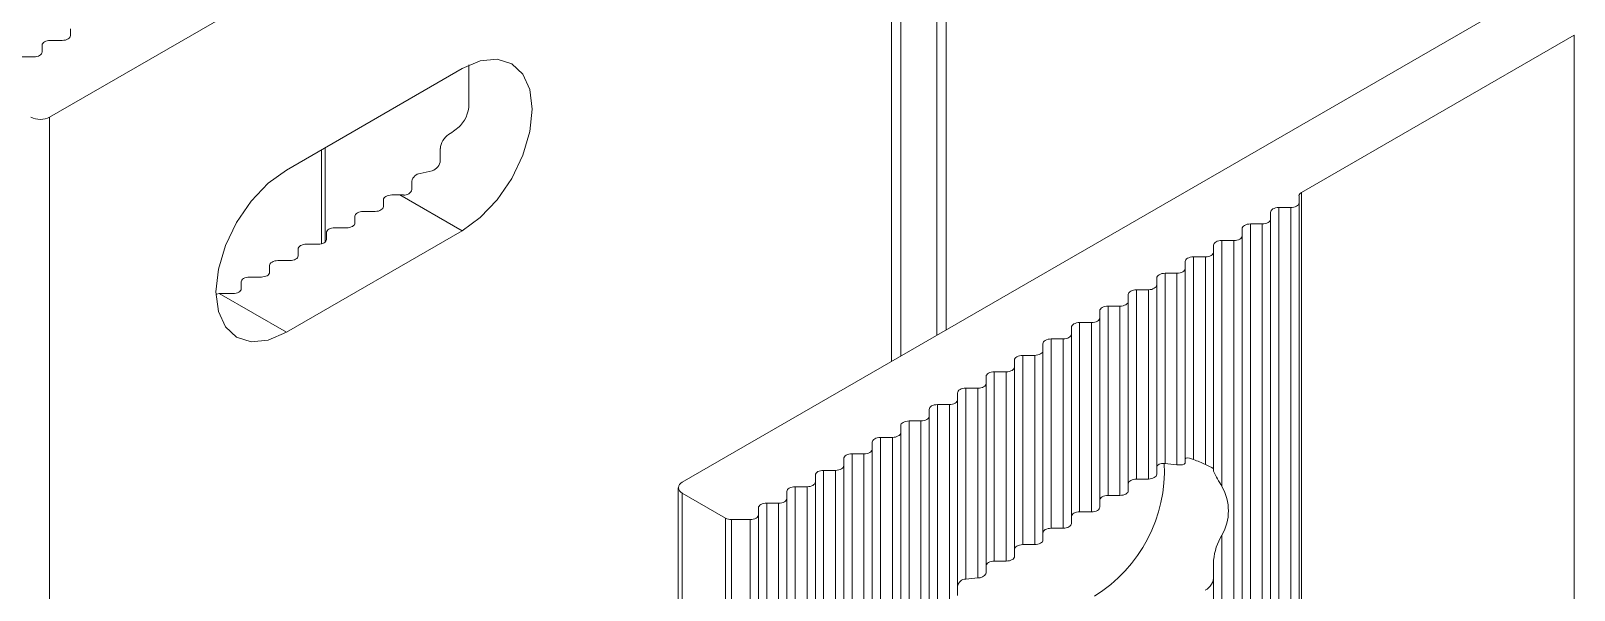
# Model space of a CAD drawing. Header units: millimetres. Extents: x 39 to 459, y 26 to 647.
# Drawn here: x 89.269 to 90.666, y 232.446 to 232.952 of the extents above; entities that cross this region are included whole.
import ezdxf

# ---------------------------------------------------------------- set-up
doc = ezdxf.new("R2010")
doc.units = ezdxf.units.MM
doc.layers.add('ANTET', color=7, linetype='Continuous')

# ---------------------------------------------------------------- blocks, each defined once
blk = doc.blocks.new('Griyaj Montajı')
at = {"color": 7, "linetype": 'Continuous', "lineweight": 15}
for p, q in [((11073.0027, 2125.0111), (11072.2404, 2124.571)), ((11073.5754, 2124.6804), (11072.8132, 2124.2404)), ((11072.2593, 2124.6449), (11072.2593, 2124.6511)), ((11073.6208, 2124.6453), (11073.3738, 2124.5028)), ((11073.6208, 2124.6453), (11073.6208, 2123.6655)), ((11072.2335, 2124.63), (11072.2335, 2124.6363)), ((11072.241, 2124.6406), (11072.2518, 2124.6406)), ((11072.2153, 2124.6257), (11072.226, 2124.6257)), ((11072.6138, 2124.6151), (11072.4547, 2124.5232)), ((11072.2404, 2124.571), (11072.2404, 2123.5912)), ((11072.4865, 2124.5416), (11072.4865, 2124.4563)), ((11073.3738, 2124.5028), (11073.3738, 2123.5229)), ((11072.5426, 2124.4962), (11072.5426, 2124.49)), ((11072.5575, 2124.5006), (11072.5501, 2124.5006)), ((11072.5575, 2124.5006), (11072.6138, 2124.4681)), ((11073.3533, 2124.4892), (11073.3641, 2124.4892)), ((11073.3533, 2124.4892), (11073.3533, 2123.5093)), ((11073.3641, 2124.4892), (11073.3641, 2123.5093)), ((11073.3716, 2124.4935), (11073.3716, 2124.4997)), ((11073.3716, 2124.4935), (11073.3716, 2123.5136)), ((11072.5168, 2124.4814), (11072.5168, 2124.4752)), ((11072.5351, 2124.4857), (11072.5243, 2124.4857)), ((11073.3276, 2124.4743), (11073.3383, 2124.4743)), ((11073.3276, 2124.4743), (11073.3276, 2123.4944)), ((11073.3383, 2124.4743), (11073.3383, 2123.4944)), ((11073.3458, 2124.4786), (11073.3458, 2124.4848)), ((11073.3458, 2124.4786), (11073.3458, 2123.4988)), ((11072.6138, 2124.4681), (11072.4547, 2124.3762)), ((11072.4911, 2124.4665), (11072.4911, 2124.4603)), ((11072.5093, 2124.4708), (11072.4986, 2124.4708)), ((11073.3201, 2124.4637), (11073.3201, 2124.47)), ((11073.3201, 2124.4637), (11073.3201, 2123.4839)), ((11072.4653, 2124.4516), (11072.4653, 2124.4454)), ((11072.4836, 2124.456), (11072.4728, 2124.456)), ((11073.2943, 2124.4489), (11073.2943, 2124.4551)), ((11073.2943, 2124.4489), (11073.2943, 2124.2524)), ((11073.3018, 2124.4594), (11073.3126, 2124.4594)), ((11073.3018, 2124.4594), (11073.3018, 2124.2365)), ((11073.3126, 2124.4594), (11073.3126, 2123.4796)), ((11072.4396, 2124.4368), (11072.4396, 2124.4306)), ((11072.4578, 2124.4411), (11072.4471, 2124.4411)), ((11073.2685, 2124.434), (11073.2685, 2124.4402)), ((11073.2685, 2124.434), (11073.2685, 2124.258)), ((11073.276, 2124.4445), (11073.2868, 2124.4445)), ((11073.276, 2124.4445), (11073.276, 2124.261)), ((11073.2868, 2124.4445), (11073.2868, 2124.2564)), ((11072.4138, 2124.4219), (11072.4138, 2124.4157)), ((11072.4321, 2124.4262), (11072.4213, 2124.4262)), ((11073.2428, 2124.4191), (11073.2428, 2124.4254)), ((11073.2428, 2124.4191), (11073.2428, 2124.2477)), ((11073.2503, 2124.4297), (11073.261, 2124.4297)), ((11073.2503, 2124.4297), (11073.2503, 2124.2574)), ((11073.261, 2124.4297), (11073.261, 2124.2563)), ((11072.394, 2124.4113), (11072.3918, 2124.4108)), ((11072.394, 2124.4113), (11072.4547, 2124.3762)), ((11072.4063, 2124.4114), (11072.3956, 2124.4114)), ((11073.217, 2124.4043), (11073.217, 2124.4105)), ((11073.217, 2124.4043), (11073.217, 2124.2328)), ((11073.2245, 2124.4148), (11073.2353, 2124.4148)), ((11073.2245, 2124.4148), (11073.2245, 2124.2433)), ((11073.2353, 2124.4148), (11073.2353, 2124.2433)), ((11073.1913, 2124.3894), (11073.1913, 2124.3956)), ((11073.1988, 2124.3999), (11073.2095, 2124.3999)), ((11073.1988, 2124.3999), (11073.1988, 2124.2285)), ((11073.2095, 2124.3999), (11073.2095, 2124.2285)), ((11073.1655, 2124.3745), (11073.1655, 2124.3807)), ((11073.173, 2124.3851), (11073.1838, 2124.3851)), ((11073.173, 2124.3851), (11073.173, 2124.2136)), ((11073.1838, 2124.3851), (11073.1838, 2124.2136)), ((11073.1913, 2124.3894), (11073.1913, 2124.2179)), ((11073.1398, 2124.3597), (11073.1398, 2124.3659)), ((11073.1473, 2124.3702), (11073.158, 2124.3702)), ((11073.1473, 2124.3702), (11073.1473, 2124.1987)), ((11073.158, 2124.3702), (11073.158, 2124.1987)), ((11073.1655, 2124.3745), (11073.1655, 2124.2031)), ((11073.114, 2124.3448), (11073.114, 2124.351)), ((11073.1215, 2124.3553), (11073.1323, 2124.3553)), ((11073.1215, 2124.3553), (11073.1215, 2124.1839)), ((11073.1323, 2124.3553), (11073.1323, 2124.1839)), ((11073.1398, 2124.3597), (11073.1398, 2124.1882)), ((11073.0882, 2124.3299), (11073.0882, 2124.3361)), ((11073.0957, 2124.3405), (11073.1065, 2124.3405)), ((11073.0957, 2124.3405), (11073.0957, 2124.169)), ((11073.1065, 2124.3405), (11073.1065, 2124.169)), ((11073.114, 2124.3448), (11073.114, 2124.1733)), ((11073.0625, 2124.3151), (11073.0625, 2124.3213)), ((11073.07, 2124.3256), (11073.0807, 2124.3256)), ((11073.07, 2124.3256), (11073.07, 2124.1528)), ((11073.0807, 2124.3256), (11073.0807, 2124.1537)), ((11073.0882, 2124.3299), (11073.0882, 2124.1584)), ((11073.0367, 2124.3002), (11073.0367, 2124.3064)), ((11073.0442, 2124.3107), (11073.055, 2124.3107)), ((11073.0442, 2124.3107), (11073.0442, 2124.1249)), ((11073.055, 2124.3107), (11073.055, 2124.129)), ((11073.0625, 2124.3151), (11073.0625, 2124.1377)), ((11073.0185, 2124.2959), (11073.0292, 2124.2959)), ((11073.0185, 2124.2959), (11073.0185, 2124.0551)), ((11073.0292, 2124.2959), (11073.0292, 2124.0807)), ((11073.0367, 2124.3002), (11073.0367, 2124.0997)), ((11072.9927, 2124.281), (11073.0035, 2124.281)), ((11072.9927, 2124.281), (11072.9927, 2123.3011)), ((11073.0035, 2124.281), (11073.0035, 2123.3011)), ((11073.011, 2124.2853), (11073.011, 2124.2915)), ((11073.011, 2124.2853), (11073.011, 2123.3055)), ((11072.967, 2124.2661), (11072.9777, 2124.2661)), ((11072.967, 2124.2661), (11072.967, 2123.2863)), ((11072.9777, 2124.2661), (11072.9777, 2123.2863)), ((11072.9852, 2124.2704), (11072.9852, 2124.2767)), ((11072.9852, 2124.2704), (11072.9852, 2123.2906)), ((11072.9412, 2124.2512), (11072.952, 2124.2512)), ((11072.9412, 2124.2512), (11072.9412, 2123.2714)), ((11072.952, 2124.2512), (11072.952, 2123.2714)), ((11072.9595, 2124.2556), (11072.9595, 2124.2618)), ((11072.9595, 2124.2556), (11072.9595, 2123.2757)), ((11073.2943, 2124.2524), (11073.2943, 2124.2505)), ((11072.9154, 2124.2364), (11072.9262, 2124.2364)), ((11072.9154, 2124.2364), (11072.9154, 2123.2565)), ((11072.9262, 2124.2364), (11072.9262, 2123.2565)), ((11072.9337, 2124.2407), (11072.9337, 2124.2469)), ((11072.9337, 2124.2407), (11072.9337, 2123.2609)), ((11073.2353, 2124.2433), (11073.2245, 2124.2433)), ((11072.8096, 2124.2355), (11072.8096, 2123.2556)), ((11072.8132, 2124.2306), (11072.8524, 2124.2079)), ((11072.8132, 2124.2306), (11072.8132, 2123.2507)), ((11072.9079, 2124.2258), (11072.9079, 2124.232)), ((11072.9079, 2124.2258), (11072.9079, 2123.246)), ((11073.2095, 2124.2285), (11073.1988, 2124.2285)), ((11072.8822, 2124.211), (11072.8822, 2124.2172)), ((11072.8822, 2124.211), (11072.8822, 2123.2311)), ((11072.8897, 2124.2215), (11072.9004, 2124.2215)), ((11072.8897, 2124.2215), (11072.8897, 2123.2417)), ((11072.9004, 2124.2215), (11072.9004, 2123.2417)), ((11073.1838, 2124.2136), (11073.173, 2124.2136)), ((11072.8524, 2124.2079), (11072.8524, 2123.2281)), ((11072.8577, 2124.2066), (11072.8747, 2124.2066)), ((11072.8577, 2124.2066), (11072.8577, 2123.2268)), ((11072.8747, 2124.2066), (11072.8747, 2123.2268)), ((11073.158, 2124.1987), (11073.1473, 2124.1987)), ((11073.1323, 2124.1839), (11073.1215, 2124.1839)), ((11073.3018, 2124.1924), (11073.3018, 2123.7466)), ((11073.1065, 2124.169), (11073.0957, 2124.169)), ((11073.2943, 2124.1698), (11073.2943, 2124.1554)), ((11073.2943, 2124.1554), (11073.2943, 2123.7625))]:
    blk.add_line(p, q, dxfattribs=at)
at = {"color": 8, "linetype": 'Continuous', "lineweight": 15}
for p, q in [((11073.0027, 2125.0111), (11073.0027, 2124.3498)), ((11073.0112, 2125.0131), (11073.0112, 2124.3547)), ((11073.0437, 2125.0131), (11073.0437, 2124.3734)), ((11073.0521, 2125.0111), (11073.0521, 2124.3783)), ((11072.49, 2124.5436), (11072.49, 2124.458))]:
    blk.add_line(p, q, dxfattribs=at)
at = {"color": 7, "linetype": 'Continuous', "lineweight": 15, "flags": 128}
for points in [[(11072.2518, 2124.6406), (11072.2532, 2124.6407), (11072.2546, 2124.6409), (11072.2559, 2124.6413), (11072.2571, 2124.6419), (11072.258, 2124.6425), (11072.2587, 2124.6433), (11072.2591, 2124.6441), (11072.2593, 2124.6449)], [(11072.226, 2124.6257), (11072.2275, 2124.6258), (11072.2289, 2124.626), (11072.2302, 2124.6264), (11072.2313, 2124.627), (11072.2322, 2124.6276), (11072.2329, 2124.6284), (11072.2334, 2124.6292), (11072.2335, 2124.63)], [(11072.2335, 2124.6363), (11072.2337, 2124.6371), (11072.2341, 2124.6379), (11072.2348, 2124.6387), (11072.2357, 2124.6393), (11072.2368, 2124.6399), (11072.2381, 2124.6403), (11072.2395, 2124.6405), (11072.241, 2124.6406)], [(11072.6138, 2124.6151), (11072.6302, 2124.6221), (11072.6456, 2124.6236), (11072.6588, 2124.6195), (11072.6689, 2124.6101), (11072.6752, 2124.5961), (11072.6774, 2124.5783), (11072.6752, 2124.558), (11072.6689, 2124.5366), (11072.6588, 2124.5156), (11072.6456, 2124.4963), (11072.6302, 2124.4801), (11072.6138, 2124.4681)], [(11072.6199, 2124.6183), (11072.6199, 2124.6037), (11072.6199, 2124.586)], [(11072.5941, 2124.5426), (11072.5941, 2124.539), (11072.5941, 2124.5354), (11072.5941, 2124.5318)], [(11072.4547, 2124.3762), (11072.4382, 2124.3692), (11072.4228, 2124.3677), (11072.4097, 2124.3718), (11072.3995, 2124.3812), (11072.3932, 2124.3952), (11072.391, 2124.413), (11072.3932, 2124.4333), (11072.3995, 2124.4547), (11072.4097, 2124.4757), (11072.4228, 2124.495), (11072.4382, 2124.5112), (11072.4547, 2124.5232)], [(11072.5684, 2124.5131), (11072.5684, 2124.5105), (11072.5684, 2124.5081), (11072.5684, 2124.5057)], [(11072.5426, 2124.49), (11072.5425, 2124.4892), (11072.542, 2124.4884), (11072.5413, 2124.4876), (11072.5404, 2124.487), (11072.5393, 2124.4864), (11072.538, 2124.486), (11072.5366, 2124.4858), (11072.5351, 2124.4857)], [(11072.5501, 2124.5006), (11072.5486, 2124.5005), (11072.5472, 2124.5002), (11072.5459, 2124.4998), (11072.5448, 2124.4993), (11072.5439, 2124.4986), (11072.5432, 2124.4979), (11072.5427, 2124.4971), (11072.5426, 2124.4962)], [(11073.3458, 2124.4848), (11073.346, 2124.4857), (11073.3464, 2124.4865), (11073.3471, 2124.4872), (11073.348, 2124.4879), (11073.3491, 2124.4884), (11073.3504, 2124.4888), (11073.3518, 2124.4891), (11073.3533, 2124.4892)], [(11073.3641, 2124.4892), (11073.3655, 2124.4892), (11073.3669, 2124.4895), (11073.3682, 2124.4899), (11073.3694, 2124.4904), (11073.3703, 2124.4911), (11073.371, 2124.4918), (11073.3714, 2124.4926), (11073.3716, 2124.4935)], [(11072.5168, 2124.4752), (11072.5167, 2124.4743), (11072.5163, 2124.4735), (11072.5156, 2124.4728), (11072.5146, 2124.4721), (11072.5135, 2124.4716), (11072.5122, 2124.4712), (11072.5108, 2124.4709), (11072.5093, 2124.4708)], [(11072.5243, 2124.4857), (11072.5229, 2124.4856), (11072.5215, 2124.4854), (11072.5202, 2124.485), (11072.519, 2124.4844), (11072.5181, 2124.4838), (11072.5174, 2124.483), (11072.517, 2124.4822), (11072.5168, 2124.4814)], [(11073.3201, 2124.47), (11073.3202, 2124.4708), (11073.3206, 2124.4716), (11073.3213, 2124.4724), (11073.3223, 2124.473), (11073.3234, 2124.4736), (11073.3247, 2124.474), (11073.3261, 2124.4742), (11073.3276, 2124.4743)], [(11073.3383, 2124.4743), (11073.3398, 2124.4744), (11073.3412, 2124.4746), (11073.3425, 2124.475), (11073.3436, 2124.4756), (11073.3445, 2124.4762), (11073.3452, 2124.477), (11073.3457, 2124.4778), (11073.3458, 2124.4786)], [(11072.4911, 2124.4603), (11072.4909, 2124.4594), (11072.4905, 2124.4586), (11072.4898, 2124.4579), (11072.4889, 2124.4572), (11072.4877, 2124.4567), (11072.4865, 2124.4563), (11072.485, 2124.456), (11072.4836, 2124.456)], [(11072.4986, 2124.4708), (11072.4971, 2124.4707), (11072.4957, 2124.4705), (11072.4944, 2124.4701), (11072.4933, 2124.4696), (11072.4923, 2124.4689), (11072.4917, 2124.4682), (11072.4912, 2124.4673), (11072.4911, 2124.4665)], [(11073.3126, 2124.4594), (11073.314, 2124.4595), (11073.3154, 2124.4597), (11073.3167, 2124.4601), (11073.3179, 2124.4607), (11073.3188, 2124.4613), (11073.3195, 2124.4621), (11073.3199, 2124.4629), (11073.3201, 2124.4637)], [(11072.4728, 2124.456), (11072.4714, 2124.4559), (11072.47, 2124.4556), (11072.4687, 2124.4552), (11072.4675, 2124.4547), (11072.4666, 2124.454), (11072.4659, 2124.4533), (11072.4655, 2124.4525), (11072.4653, 2124.4516)], [(11073.2868, 2124.4445), (11073.2883, 2124.4446), (11073.2897, 2124.4449), (11073.291, 2124.4453), (11073.2921, 2124.4458), (11073.293, 2124.4465), (11073.2937, 2124.4472), (11073.2942, 2124.448), (11073.2943, 2124.4489)], [(11073.2943, 2124.4551), (11073.2944, 2124.4559), (11073.2949, 2124.4567), (11073.2956, 2124.4575), (11073.2965, 2124.4582), (11073.2976, 2124.4587), (11073.2989, 2124.4591), (11073.3003, 2124.4593), (11073.3018, 2124.4594)], [(11072.4471, 2124.4411), (11072.4456, 2124.441), (11072.4442, 2124.4408), (11072.4429, 2124.4404), (11072.4418, 2124.4398), (11072.4408, 2124.4392), (11072.4401, 2124.4384), (11072.4397, 2124.4376), (11072.4396, 2124.4368)], [(11072.4653, 2124.4454), (11072.4652, 2124.4446), (11072.4648, 2124.4438), (11072.4641, 2124.443), (11072.4631, 2124.4424), (11072.462, 2124.4418), (11072.4607, 2124.4414), (11072.4593, 2124.4412), (11072.4578, 2124.4411)], [(11073.261, 2124.4297), (11073.2625, 2124.4298), (11073.2639, 2124.43), (11073.2652, 2124.4304), (11073.2663, 2124.4309), (11073.2673, 2124.4316), (11073.268, 2124.4324), (11073.2684, 2124.4332), (11073.2685, 2124.434)], [(11073.2685, 2124.4402), (11073.2687, 2124.4411), (11073.2691, 2124.4419), (11073.2698, 2124.4426), (11073.2707, 2124.4433), (11073.2719, 2124.4438), (11073.2732, 2124.4442), (11073.2746, 2124.4445), (11073.276, 2124.4445)], [(11072.4213, 2124.4262), (11072.4198, 2124.4261), (11072.4184, 2124.4259), (11072.4171, 2124.4255), (11072.416, 2124.425), (11072.4151, 2124.4243), (11072.4144, 2124.4235), (11072.414, 2124.4227), (11072.4138, 2124.4219)], [(11072.4396, 2124.4306), (11072.4394, 2124.4297), (11072.439, 2124.4289), (11072.4383, 2124.4281), (11072.4374, 2124.4275), (11072.4362, 2124.427), (11072.4349, 2124.4266), (11072.4335, 2124.4263), (11072.4321, 2124.4262)], [(11073.2353, 2124.4148), (11073.2367, 2124.4149), (11073.2382, 2124.4151), (11073.2394, 2124.4155), (11073.2406, 2124.4161), (11073.2415, 2124.4167), (11073.2422, 2124.4175), (11073.2426, 2124.4183), (11073.2428, 2124.4191)], [(11073.2428, 2124.4254), (11073.2429, 2124.4262), (11073.2434, 2124.427), (11073.244, 2124.4278), (11073.245, 2124.4284), (11073.2461, 2124.429), (11073.2474, 2124.4294), (11073.2488, 2124.4296), (11073.2503, 2124.4297)], [(11072.4138, 2124.4157), (11072.4137, 2124.4148), (11072.4132, 2124.414), (11072.4125, 2124.4133), (11072.4116, 2124.4126), (11072.4105, 2124.4121), (11072.4092, 2124.4117), (11072.4078, 2124.4114), (11072.4063, 2124.4114)], [(11073.2095, 2124.3999), (11073.211, 2124.4), (11073.2124, 2124.4003), (11073.2137, 2124.4007), (11073.2148, 2124.4012), (11073.2158, 2124.4019), (11073.2165, 2124.4026), (11073.2169, 2124.4034), (11073.217, 2124.4043)], [(11073.217, 2124.4105), (11073.2172, 2124.4113), (11073.2176, 2124.4121), (11073.2183, 2124.4129), (11073.2192, 2124.4135), (11073.2204, 2124.4141), (11073.2217, 2124.4145), (11073.2231, 2124.4147), (11073.2245, 2124.4148)], [(11073.1913, 2124.3956), (11073.1914, 2124.3965), (11073.1918, 2124.3973), (11073.1925, 2124.398), (11073.1935, 2124.3987), (11073.1946, 2124.3992), (11073.1959, 2124.3996), (11073.1973, 2124.3999), (11073.1988, 2124.3999)], [(11073.1655, 2124.3807), (11073.1657, 2124.3816), (11073.1661, 2124.3824), (11073.1668, 2124.3831), (11073.1677, 2124.3838), (11073.1688, 2124.3843), (11073.1701, 2124.3847), (11073.1715, 2124.385), (11073.173, 2124.3851)], [(11073.1838, 2124.3851), (11073.1852, 2124.3852), (11073.1866, 2124.3854), (11073.1879, 2124.3858), (11073.1891, 2124.3863), (11073.19, 2124.387), (11073.1907, 2124.3877), (11073.1911, 2124.3886), (11073.1913, 2124.3894)], [(11073.1398, 2124.3659), (11073.1399, 2124.3667), (11073.1403, 2124.3675), (11073.141, 2124.3683), (11073.1419, 2124.3689), (11073.1431, 2124.3695), (11073.1444, 2124.3699), (11073.1458, 2124.3701), (11073.1473, 2124.3702)], [(11073.158, 2124.3702), (11073.1595, 2124.3703), (11073.1609, 2124.3705), (11073.1622, 2124.3709), (11073.1633, 2124.3715), (11073.1642, 2124.3721), (11073.1649, 2124.3729), (11073.1654, 2124.3737), (11073.1655, 2124.3745)], [(11073.114, 2124.351), (11073.1141, 2124.3518), (11073.1146, 2124.3527), (11073.1153, 2124.3534), (11073.1162, 2124.3541), (11073.1173, 2124.3546), (11073.1186, 2124.355), (11073.12, 2124.3552), (11073.1215, 2124.3553)], [(11073.1323, 2124.3553), (11073.1337, 2124.3554), (11073.1351, 2124.3557), (11073.1364, 2124.3561), (11073.1376, 2124.3566), (11073.1385, 2124.3573), (11073.1392, 2124.358), (11073.1396, 2124.3588), (11073.1398, 2124.3597)], [(11073.0882, 2124.3361), (11073.0884, 2124.337), (11073.0888, 2124.3378), (11073.0895, 2124.3385), (11073.0904, 2124.3392), (11073.0916, 2124.3397), (11073.0929, 2124.3401), (11073.0943, 2124.3404), (11073.0957, 2124.3405)], [(11073.1065, 2124.3405), (11073.108, 2124.3405), (11073.1094, 2124.3408), (11073.1107, 2124.3412), (11073.1118, 2124.3417), (11073.1127, 2124.3424), (11073.1134, 2124.3431), (11073.1139, 2124.3439), (11073.114, 2124.3448)], [(11073.0625, 2124.3213), (11073.0626, 2124.3221), (11073.0631, 2124.3229), (11073.0637, 2124.3237), (11073.0647, 2124.3243), (11073.0658, 2124.3249), (11073.0671, 2124.3253), (11073.0685, 2124.3255), (11073.07, 2124.3256)], [(11073.0807, 2124.3256), (11073.0822, 2124.3257), (11073.0836, 2124.3259), (11073.0849, 2124.3263), (11073.086, 2124.3269), (11073.087, 2124.3275), (11073.0877, 2124.3283), (11073.0881, 2124.3291), (11073.0882, 2124.3299)], [(11073.0367, 2124.3064), (11073.0369, 2124.3072), (11073.0373, 2124.3081), (11073.038, 2124.3088), (11073.0389, 2124.3095), (11073.0401, 2124.31), (11073.0414, 2124.3104), (11073.0428, 2124.3106), (11073.0442, 2124.3107)], [(11073.055, 2124.3107), (11073.0564, 2124.3108), (11073.0579, 2124.3111), (11073.0591, 2124.3115), (11073.0603, 2124.312), (11073.0612, 2124.3126), (11073.0619, 2124.3134), (11073.0623, 2124.3142), (11073.0625, 2124.3151)], [(11073.011, 2124.2915), (11073.0111, 2124.2924), (11073.0115, 2124.2932), (11073.0122, 2124.2939), (11073.0132, 2124.2946), (11073.0143, 2124.2951), (11073.0156, 2124.2955), (11073.017, 2124.2958), (11073.0185, 2124.2959)], [(11073.0292, 2124.2959), (11073.0307, 2124.2959), (11073.0321, 2124.2962), (11073.0334, 2124.2966), (11073.0345, 2124.2971), (11073.0355, 2124.2978), (11073.0362, 2124.2985), (11073.0366, 2124.2993), (11073.0367, 2124.3002)], [(11072.9852, 2124.2767), (11072.9854, 2124.2775), (11072.9858, 2124.2783), (11072.9865, 2124.2791), (11072.9874, 2124.2797), (11072.9885, 2124.2803), (11072.9898, 2124.2807), (11072.9912, 2124.2809), (11072.9927, 2124.281)], [(11073.0035, 2124.281), (11073.0049, 2124.2811), (11073.0063, 2124.2813), (11073.0076, 2124.2817), (11073.0088, 2124.2823), (11073.0097, 2124.2829), (11073.0104, 2124.2837), (11073.0108, 2124.2845), (11073.011, 2124.2853)], [(11072.9595, 2124.2618), (11072.9596, 2124.2626), (11072.96, 2124.2634), (11072.9607, 2124.2642), (11072.9616, 2124.2648), (11072.9628, 2124.2654), (11072.9641, 2124.2658), (11072.9655, 2124.266), (11072.967, 2124.2661)], [(11072.9777, 2124.2661), (11072.9792, 2124.2662), (11072.9806, 2124.2664), (11072.9819, 2124.2668), (11072.983, 2124.2674), (11072.9839, 2124.268), (11072.9846, 2124.2688), (11072.9851, 2124.2696), (11072.9852, 2124.2704)], [(11072.9337, 2124.2469), (11072.9338, 2124.2478), (11072.9343, 2124.2486), (11072.935, 2124.2493), (11072.9359, 2124.25), (11072.937, 2124.2505), (11072.9383, 2124.2509), (11072.9397, 2124.2512), (11072.9412, 2124.2512)], [(11072.952, 2124.2512), (11072.9534, 2124.2513), (11072.9548, 2124.2516), (11072.9561, 2124.252), (11072.9573, 2124.2525), (11072.9582, 2124.2532), (11072.9589, 2124.2539), (11072.9593, 2124.2547), (11072.9595, 2124.2556)], [(11073.2428, 2124.2539), (11073.2428, 2124.2543), (11073.2435, 2124.2556), (11073.245, 2124.2567), (11073.247, 2124.2573), (11073.2495, 2124.2575), (11073.2503, 2124.2574)], [(11073.261, 2124.2563), (11073.2617, 2124.2562), (11073.2641, 2124.2561), (11073.2662, 2124.2563), (11073.2677, 2124.2569), (11073.2685, 2124.2577), (11073.2685, 2124.258)], [(11073.2685, 2124.2616), (11073.2685, 2124.2617), (11073.269, 2124.2622), (11073.2703, 2124.2624), (11073.2723, 2124.2621), (11073.2751, 2124.2614), (11073.276, 2124.261)], [(11072.9079, 2124.232), (11072.9081, 2124.2329), (11072.9085, 2124.2337), (11072.9092, 2124.2345), (11072.9101, 2124.2351), (11072.9113, 2124.2356), (11072.9126, 2124.236), (11072.914, 2124.2363), (11072.9154, 2124.2364)], [(11072.9262, 2124.2364), (11072.9277, 2124.2365), (11072.9291, 2124.2367), (11072.9304, 2124.2371), (11072.9315, 2124.2376), (11072.9324, 2124.2383), (11072.9331, 2124.2391), (11072.9336, 2124.2399), (11072.9337, 2124.2407)], [(11073.2245, 2124.2433), (11073.2231, 2124.2433), (11073.2217, 2124.243), (11073.2204, 2124.2426), (11073.2192, 2124.2421), (11073.2183, 2124.2414), (11073.2176, 2124.2407), (11073.2172, 2124.2399), (11073.217, 2124.239)], [(11073.2428, 2124.2477), (11073.2426, 2124.2468), (11073.2422, 2124.246), (11073.2415, 2124.2453), (11073.2406, 2124.2446), (11073.2394, 2124.2441), (11073.2382, 2124.2437), (11073.2367, 2124.2434), (11073.2353, 2124.2433)], [(11072.9004, 2124.2215), (11072.9019, 2124.2216), (11072.9033, 2124.2218), (11072.9046, 2124.2222), (11072.9057, 2124.2228), (11072.9067, 2124.2234), (11072.9074, 2124.2242), (11072.9078, 2124.225), (11072.9079, 2124.2258)], [(11073.1988, 2124.2285), (11073.1973, 2124.2284), (11073.1959, 2124.2281), (11073.1946, 2124.2277), (11073.1935, 2124.2272), (11073.1925, 2124.2265), (11073.1918, 2124.2258), (11073.1914, 2124.225), (11073.1913, 2124.2241)], [(11073.217, 2124.2328), (11073.2169, 2124.232), (11073.2165, 2124.2311), (11073.2158, 2124.2304), (11073.2148, 2124.2297), (11073.2137, 2124.2292), (11073.2124, 2124.2288), (11073.211, 2124.2286), (11073.2095, 2124.2285)], [(11072.8747, 2124.2066), (11072.8761, 2124.2067), (11072.8775, 2124.207), (11072.8788, 2124.2074), (11072.88, 2124.2079), (11072.8809, 2124.2086), (11072.8816, 2124.2093), (11072.882, 2124.2101), (11072.8822, 2124.211)], [(11072.8822, 2124.2172), (11072.8823, 2124.218), (11072.8828, 2124.2188), (11072.8834, 2124.2196), (11072.8844, 2124.2202), (11072.8855, 2124.2208), (11072.8868, 2124.2212), (11072.8882, 2124.2214), (11072.8897, 2124.2215)], [(11073.173, 2124.2136), (11073.1715, 2124.2135), (11073.1701, 2124.2133), (11073.1688, 2124.2129), (11073.1677, 2124.2123), (11073.1668, 2124.2117), (11073.1661, 2124.2109), (11073.1657, 2124.2101), (11073.1655, 2124.2093)], [(11073.1913, 2124.2179), (11073.1911, 2124.2171), (11073.1907, 2124.2163), (11073.19, 2124.2155), (11073.1891, 2124.2149), (11073.1879, 2124.2143), (11073.1866, 2124.2139), (11073.1852, 2124.2137), (11073.1838, 2124.2136)], [(11073.1473, 2124.1987), (11073.1458, 2124.1986), (11073.1444, 2124.1984), (11073.1431, 2124.198), (11073.1419, 2124.1975), (11073.141, 2124.1968), (11073.1403, 2124.1961), (11073.1399, 2124.1952), (11073.1398, 2124.1944)], [(11073.1655, 2124.2031), (11073.1654, 2124.2022), (11073.1649, 2124.2014), (11073.1642, 2124.2007), (11073.1633, 2124.2), (11073.1622, 2124.1995), (11073.1609, 2124.1991), (11073.1595, 2124.1988), (11073.158, 2124.1987)], [(11073.1215, 2124.1839), (11073.12, 2124.1838), (11073.1186, 2124.1835), (11073.1173, 2124.1831), (11073.1162, 2124.1826), (11073.1153, 2124.1819), (11073.1146, 2124.1812), (11073.1141, 2124.1804), (11073.114, 2124.1795)], [(11073.1398, 2124.1882), (11073.1396, 2124.1873), (11073.1392, 2124.1865), (11073.1385, 2124.1858), (11073.1376, 2124.1851), (11073.1364, 2124.1846), (11073.1351, 2124.1842), (11073.1337, 2124.1839), (11073.1323, 2124.1839)], [(11073.0957, 2124.169), (11073.0943, 2124.1689), (11073.0929, 2124.1687), (11073.0916, 2124.1683), (11073.0904, 2124.1677), (11073.0895, 2124.1671), (11073.0888, 2124.1663), (11073.0884, 2124.1655), (11073.0882, 2124.1647)], [(11073.114, 2124.1733), (11073.1139, 2124.1725), (11073.1134, 2124.1717), (11073.1127, 2124.1709), (11073.1118, 2124.1703), (11073.1107, 2124.1697), (11073.1094, 2124.1693), (11073.108, 2124.1691), (11073.1065, 2124.169)]]:
    blk.add_lwpolyline(points, dxfattribs=at)
at = {"color": 7, "linetype": 'Continuous', "lineweight": 15}
for centre, radius, start, end in [((11072.5905, 2124.5833), 0.0295, 317.8177, 5.4293), ((11072.2319, 2124.5874), 0.0184, 242.6149, 297.3851), ((11072.6108, 2124.5413), 0.0167, 123.22, 175.6396), ((11072.5841, 2124.5323), 0.01, 284.4469, 357.2595), ((11072.5767, 2124.5116), 0.00844, 95.5025, 170.0365), ((11072.5618, 2124.5072), 0.00672, 261.7097, 346.437), ((11073.3753, 2124.4993), 0.00377, 114.3666, 174.329), ((11072.3955, 2124.3987), 0.0127, 89.9263, 96.9792), ((11073.1161, 2124.2509), 0.1336, 301.813, 2.9522), ((11073.277, 2124.2293), 0.0289, 53.2258, 70.1835), ((11073.4203, 2124.3094), 0.1391, 205.0612, 211.5786), ((11072.815, 2124.2355), 0.00524, 110.7903, 249.2097), ((11072.8575, 2124.2175), 0.0108, 241.9757, 271.1419), ((11073.3454, 2124.1654), 0.0513, 148.2129, 175.0341), ((11073.0701, 2124.1451), 0.00765, 90.5177, 171.736), ((11073.0811, 2124.162), 0.00831, 267.7171, 327.4551), ((11073.0857, 2124.1585), 0.00258, 339.5602, 359.916), ((11073.2799, 2124.1553), 0.0144, 298.5154, 0.3442)]:
    blk.add_arc(centre, radius, start, end, dxfattribs=at)
for centre, start_param, end_param in [((11072.506, 2124.6038), 5.562567, 5.702188), ((11072.5317, 2124.5889), 5.066397, 5.158187), ((11072.5575, 2124.5741), 4.712389, 4.738832), ((11073.2319, 2124.1847), 1.339942, 1.426), ((11073.2062, 2124.1996), 0.884668, 0.989594), ((11073.1804, 2124.2145), 5.977919, 6.588452), ((11073.094, 2124.0806), 1.675343, 1.760812)]:
    blk.add_ellipse(centre, major_axis=(0.1273, 0), ratio=0.577382, start_param=start_param, end_param=end_param, dxfattribs=at)

msp = doc.modelspace()

# ---------------------------------------------------------------- block references
at = {"layer": 'ANTET', "color": 0}
msp.add_blockref('Griyaj Montajı', (-10982.9547, -1891.697), dxfattribs=at)

doc.saveas('drawing.dxf')
